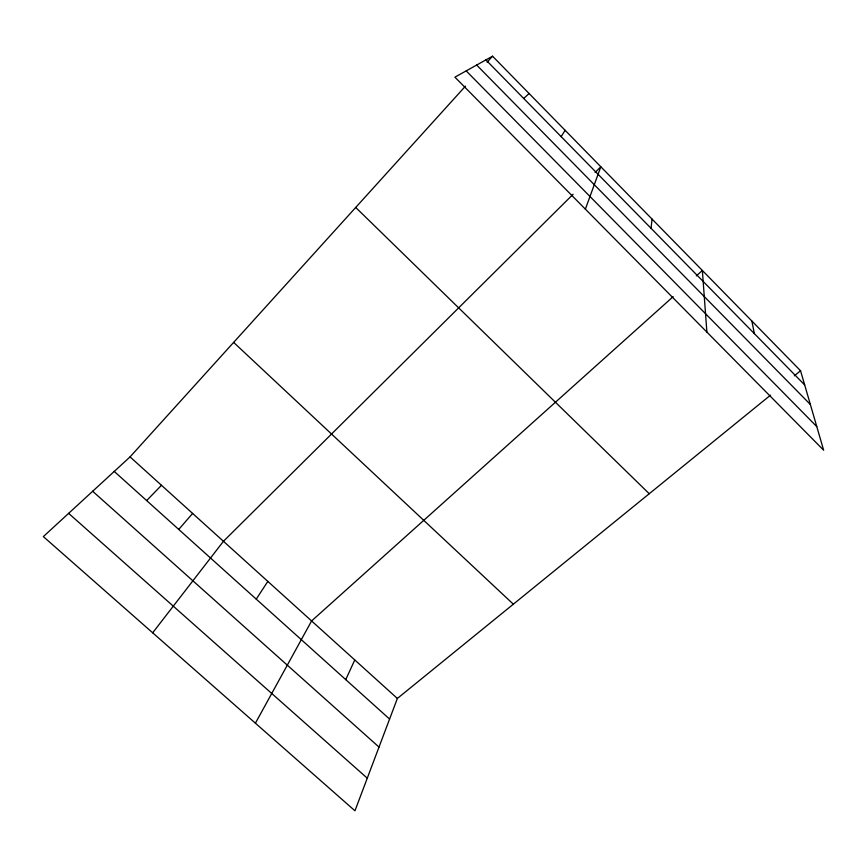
<?xml version="1.0" encoding="UTF-8"?>
<svg xmlns="http://www.w3.org/2000/svg" width="867" height="867" viewBox="0 0 867 867"><rect width="100%" height="100%" fill="white"/><g stroke="black" fill="none" stroke-linecap="round" stroke-linejoin="round"><path stroke-width="1.3" d="M651.084 228.324L652.017 219.058M585.377 209.153L600.82 166.767L595.087 172.468M770.525 395.157L397.368 698.455L354.961 810.797L43.35 536.597L130.061 456.898L465.449 86.158M345.76 679.641L354.766 659.96M255.407 723.197L311.6 620.945L673.171 296.633M561.144 136.628L565.154 130.343M256.242 599.13L267.827 581.399M152.679 632.802L223.458 541.29L573.109 194.284M178.754 529.434L192.626 513.427M487.135 62.186L492.554 56.203L800.555 370.751L823.65 450.222L454.915 77.163L492.554 56.203M146.653 500.573L161.49 485.292M523.744 98.502L529.065 93.495M696.32 275.879L702.357 270.461L706.887 332.083M794.345 375.801L800.555 370.751M68.634 513.362L367.272 778.187M92.671 491.264L379.009 747.083M114.249 471.431L389.586 719.057M130.061 456.898L397.368 698.455M233.646 342.4L513.34 604.191M355.719 207.462L649.242 493.735M476.666 65.047L810.363 404.488M466.186 70.888L816.79 426.597M485.899 59.91L804.674 384.926M751.862 321.018L754.355 333.622"/></g></svg>
